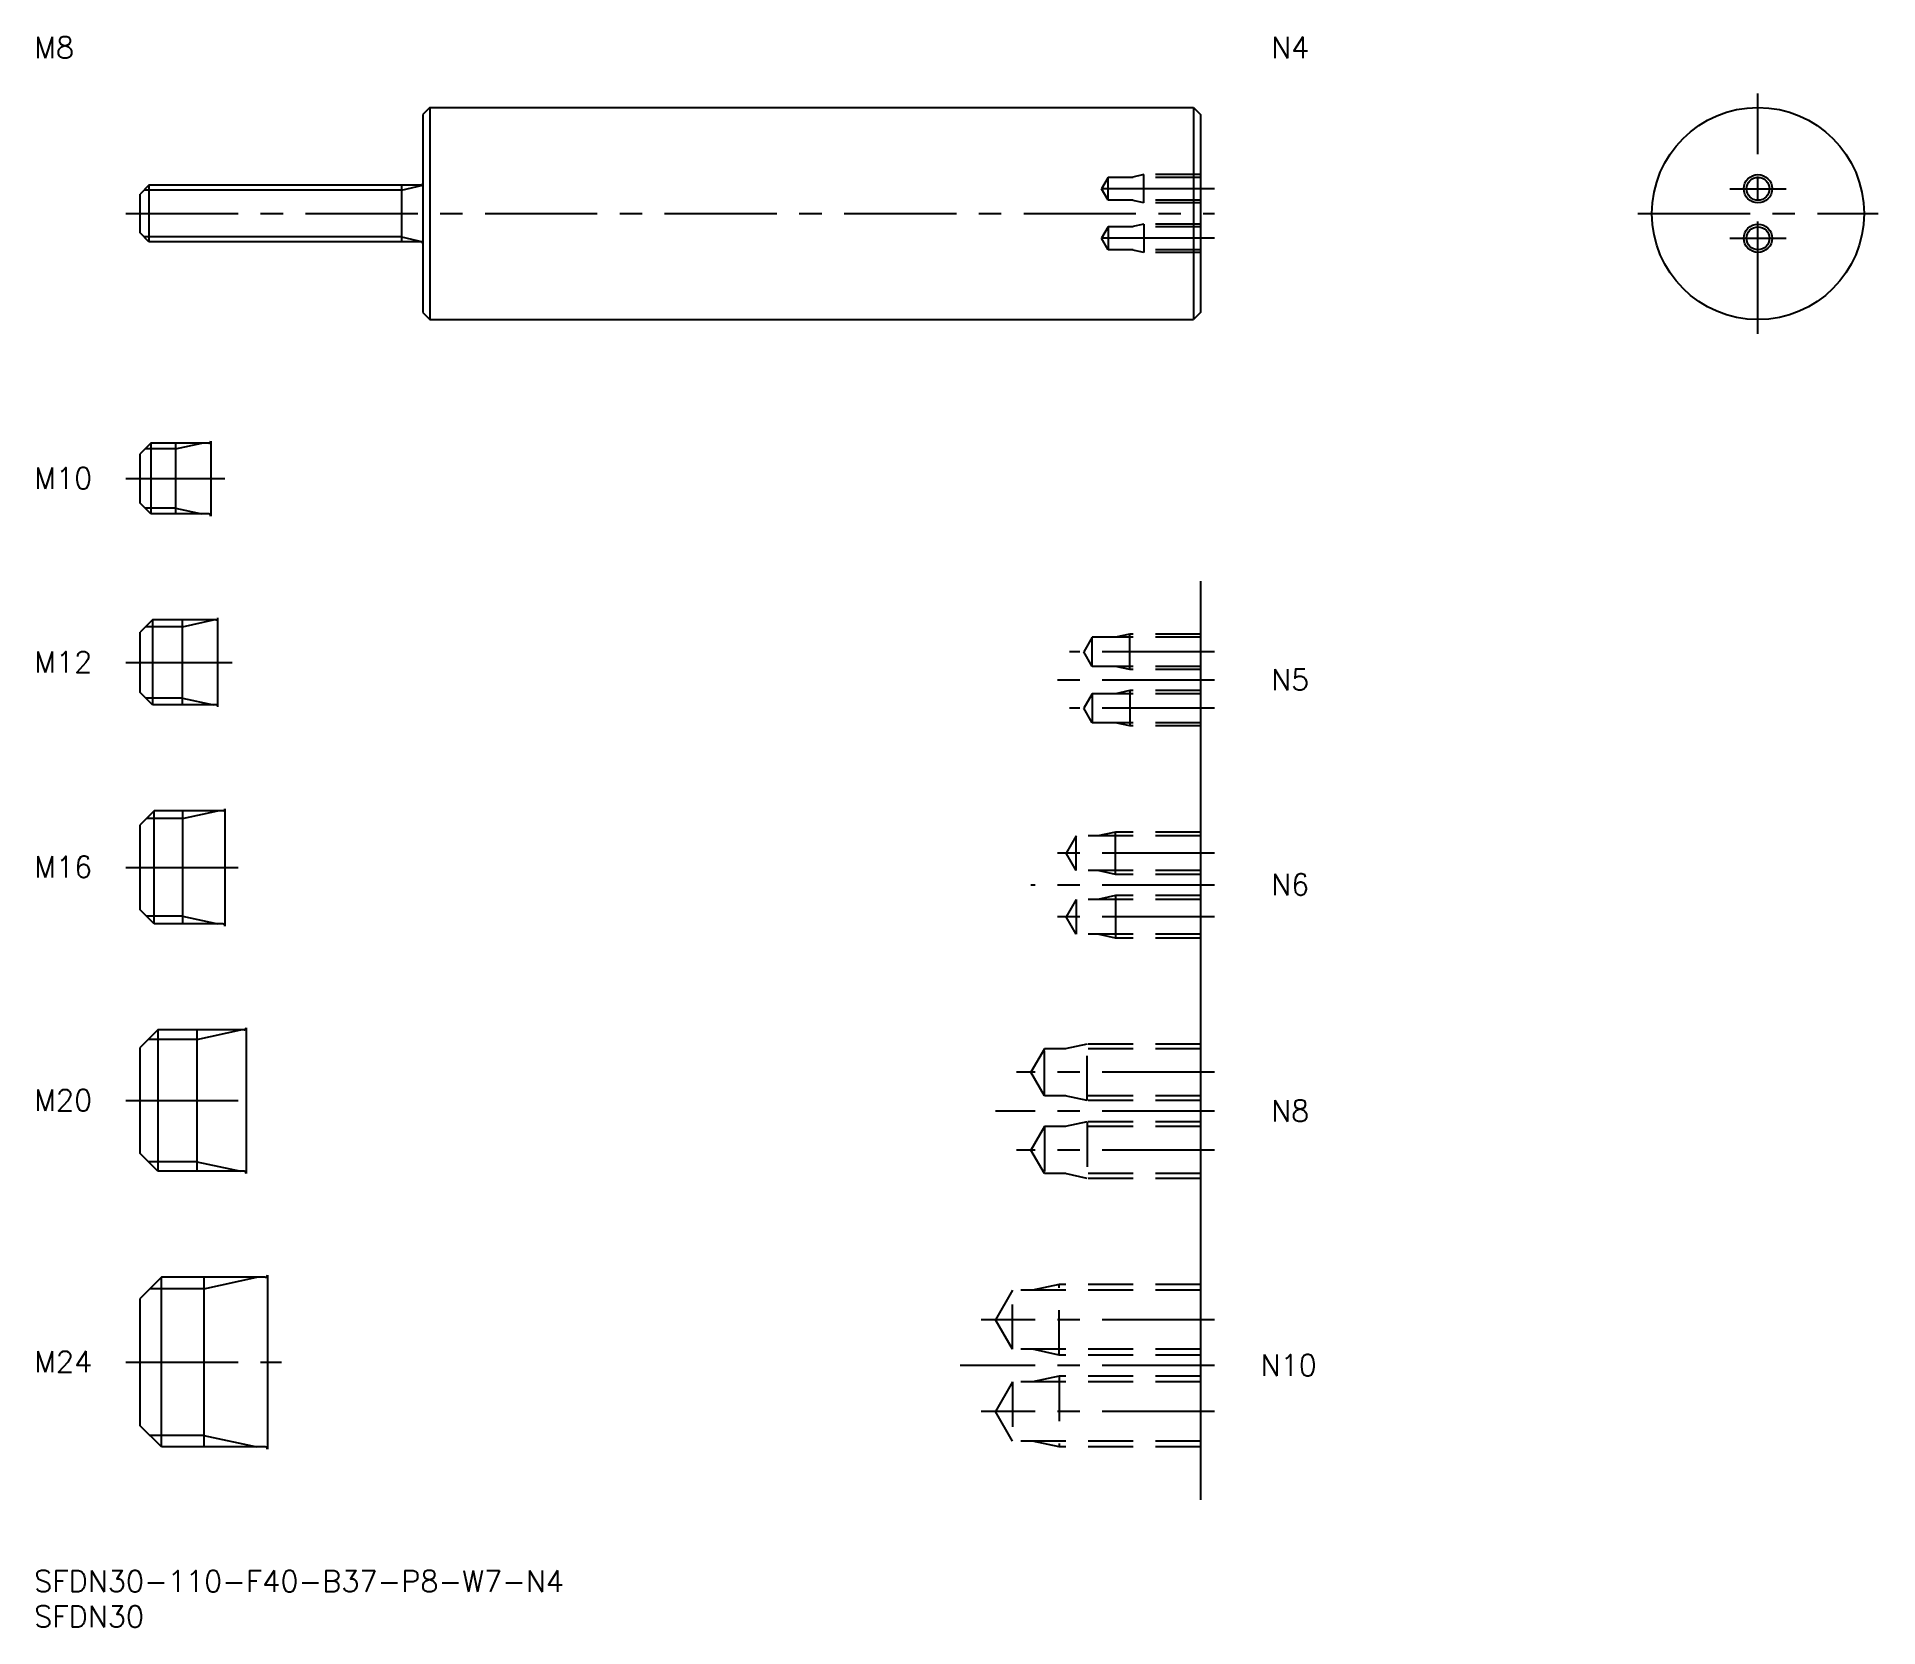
# Model space of a CAD drawing. Extents: x 0 to 261, y -8 to 217.
import ezdxf

# ---------------------------------------------------------------- set-up
doc = ezdxf.new("R2010")
doc.units = 0
doc.header["$LTSCALE"] = 0.5
doc.linetypes.add('CENTER', pattern=[50.8, 31.75, -6.35, 6.35, -6.35])
doc.linetypes.add('DASHED', pattern=[19.05, 12.7, -6.35])
for name, color, linetype in [('MSM_CENTER', 1, 'CENTER'), ('MSM_CONTINUOUS', 7, 'CONTINUOUS'), ('MSM_DASHED', 4, 'DASHED'), ('MSM_NARROW', 5, 'CONTINUOUS'), ('MSM_PART_NUMBER', 7, 'CONTINUOUS')]:
    doc.layers.add(name, color=color, linetype=linetype)
doc.styles.get("Standard").update_dxf_attribs({"font": 'txt.shx', "height": 1, "bigfont": 'bigfont.shx'})

# ---------------------------------------------------------------- blocks, each defined once
blk = doc.blocks.new('*U14')
at = {"layer": 'MSM_PART_NUMBER'}
blk.add_text('SFDN30-110-F40-B37-P8-W7-N4', height=3, dxfattribs=at).set_placement((0, -3))
blk = doc.blocks.new('*U15')
at = {"layer": 'MSM_PART_NUMBER'}
blk.add_text('SFDN30', height=3, dxfattribs=at).set_placement((0, -8))
blk = doc.blocks.new('*U16')
at = {"layer": 'MSM_PART_NUMBER'}
blk.add_text('M24', height=3, dxfattribs=at).set_placement((0, 28.06))
blk = doc.blocks.new('*U17')
at = {"layer": 'MSM_PART_NUMBER'}
blk.add_text('M20', height=3, dxfattribs=at).set_placement((0, 65.06))
blk = doc.blocks.new('*U18')
at = {"layer": 'MSM_PART_NUMBER'}
blk.add_text('M16', height=3, dxfattribs=at).set_placement((0, 98.06))
blk = doc.blocks.new('*U19')
at = {"layer": 'MSM_PART_NUMBER'}
blk.add_text('M12', height=3, dxfattribs=at).set_placement((0, 127.06))
blk = doc.blocks.new('*U20')
at = {"layer": 'MSM_PART_NUMBER'}
blk.add_text('M10', height=3, dxfattribs=at).set_placement((0, 153.06))
blk = doc.blocks.new('*U21')
at = {"layer": 'MSM_PART_NUMBER'}
blk.add_text('M8', height=3, dxfattribs=at).set_placement((0, 214))
blk = doc.blocks.new('*U22')
at = {"layer": 'MSM_PART_NUMBER'}
blk.add_text('N4', height=3, rotation=360, dxfattribs=at).set_placement((175, 214))
blk = doc.blocks.new('*U23')
at = {"layer": 'MSM_PART_NUMBER'}
blk.add_text('N10', height=3, dxfattribs=at).set_placement((173.5, 27.56))
blk = doc.blocks.new('*U24')
at = {"layer": 'MSM_PART_NUMBER'}
blk.add_text('N8', height=3, dxfattribs=at).set_placement((175, 63.56))
blk = doc.blocks.new('*U25')
at = {"layer": 'MSM_PART_NUMBER'}
blk.add_text('N6', height=3, dxfattribs=at).set_placement((175, 95.56))
blk = doc.blocks.new('*U26')
at = {"layer": 'MSM_PART_NUMBER'}
blk.add_text('N5', height=3, dxfattribs=at).set_placement((175, 124.56))

msp = doc.modelspace()

# ---------------------------------------------------------------- linework, layer by layer
at = {"layer": 'MSM_CENTER'}
for p, q in [((243.88, 175), (243.88, 209)), ((167, 195.5), (149, 195.5)), ((239.88, 195.5), (247.88, 195.5)), ((13, 192), (167, 192)), ((226.88, 192), (260.88, 192)), ((167, 188.5), (149, 188.5)), ((239.88, 188.5), (247.88, 188.5)), ((13, 154.5), (27, 154.5)), ((13, 128.5), (28, 128.5)), ((167, 130), (146.5, 130)), ((167, 126), (143.5, 126)), ((167, 122), (146.5, 122)), ((13, 99.5), (29, 99.5)), ((167, 101.5), (144, 101.5)), ((167, 97), (141, 97)), ((167, 92.5), (144, 92.5)), ((167, 70.5), (139, 70.5)), ((13, 66.5), (32, 66.5)), ((167, 65), (136, 65)), ((167, 59.5), (139, 59.5)), ((167, 35.5), (134, 35.5)), ((13, 29.5), (35, 29.5)), ((167, 29), (131, 29)), ((167, 22.5), (134, 22.5))]:
    msp.add_line(p, q, dxfattribs=at)
at = {"layer": 'MSM_CONTINUOUS'}
for p, q in [((56, 207), (55, 206)), ((55, 206), (55, 178)), ((56, 207), (164, 207)), ((56, 207), (56, 177)), ((164, 207), (164, 177)), ((164, 207), (165, 206)), ((165, 206), (165, 178)), ((16.25, 196), (15, 194.75)), ((54.7, 196), (16.25, 196)), ((16.25, 196), (16.25, 188)), ((52, 196), (52, 188)), ((15, 189.25), (15, 194.75)), ((16.25, 188), (15, 189.25)), ((54.7, 188), (16.25, 188)), ((55, 178), (56, 177)), ((165, 178), (164, 177)), ((56, 177), (164, 177)), ((16.5, 159.5), (15, 158)), ((24.7, 159.5), (16.5, 159.5)), ((16.5, 159.5), (16.5, 149.5)), ((20, 159.5), (20, 149.5)), ((25, 159.8), (25, 149.2)), ((15, 151), (15, 158)), ((16.5, 149.5), (15, 151)), ((24.7, 149.5), (16.5, 149.5)), ((165, 140), (165, 10)), ((16.75, 134.5), (15, 132.75)), ((25.7, 134.5), (16.75, 134.5)), ((16.75, 134.5), (16.75, 122.5)), ((21, 122.5), (21, 134.5)), ((26, 122.2), (26, 134.8)), ((15, 124.25), (15, 132.75)), ((16.75, 122.5), (15, 124.25)), ((25.7, 122.5), (16.75, 122.5)), ((17, 107.5), (15, 105.5)), ((26.7, 107.5), (17, 107.5)), ((17, 91.5), (17, 107.5)), ((21, 107.5), (21, 91.5)), ((27, 107.8), (27, 91.2)), ((15, 93.5), (15, 105.5)), ((17, 91.5), (15, 93.5)), ((26.7, 91.5), (17, 91.5)), ((17.5, 76.5), (15, 74)), ((29.7, 76.5), (17.5, 76.5)), ((17.5, 76.5), (17.5, 56.5)), ((23, 76.5), (23, 56.5)), ((30, 76.8), (30, 56.2)), ((15, 59), (15, 74)), ((17.5, 56.5), (15, 59)), ((29.7, 56.5), (17.5, 56.5)), ((33, 41.8), (33, 17.2)), ((18, 41.5), (15, 38.5)), ((32.7, 41.5), (18, 41.5)), ((18, 17.5), (18, 41.5)), ((24, 41.5), (24, 17.5)), ((15, 20.5), (15, 38.5)), ((18, 17.5), (15, 20.5)), ((32.7, 17.5), (18, 17.5))]:
    msp.add_line(p, q, dxfattribs=at)
for centre, radius in [((243.88, 192), 15), ((243.88, 195.5), 1.62), ((243.88, 188.5), 1.62)]:
    msp.add_circle(centre, radius, dxfattribs=at)
for centre, start, end in [((54.7, 196.3), 270, 0), ((54.7, 187.7), 0, 90), ((24.7, 159.8), 270, 0), ((24.7, 149.2), 0, 90), ((25.7, 134.8), 270, 0), ((25.7, 122.2), 0, 90), ((26.7, 107.8), 270, 0), ((26.7, 91.2), 0, 90), ((29.7, 76.8), 270, 0), ((29.7, 56.2), 0, 90), ((32.7, 41.8), 270, 0), ((32.7, 17.2), 0, 90)]:
    msp.add_arc(centre, 0.3, start, end, dxfattribs=at)
at = {"layer": 'MSM_DASHED'}
for p, q in [((151.94, 197.12), (151, 195.5)), ((151.94, 193.88), (151, 195.5)), ((165, 197.12), (151.94, 197.12)), ((151.94, 193.88), (151.94, 197.12)), ((157, 197.5), (155.25, 197.12)), ((165, 197.5), (157, 197.5)), ((157, 193.5), (157, 197.5)), ((165, 193.88), (151.94, 193.88)), ((157, 193.5), (155.25, 193.88)), ((165, 193.5), (157, 193.5)), ((157, 190.5), (155.25, 190.12)), ((165, 190.5), (157, 190.5)), ((157, 190.5), (157, 186.5)), ((151.94, 190.12), (151, 188.5)), ((151.94, 186.88), (151, 188.5)), ((165, 190.12), (151.94, 190.12)), ((151.94, 190.12), (151.94, 186.88)), ((165, 186.88), (151.94, 186.88)), ((157, 186.5), (155.25, 186.88)), ((165, 186.5), (157, 186.5)), ((149.69, 132.07), (148.5, 130)), ((165, 132.07), (149.69, 132.07)), ((149.69, 127.93), (149.69, 132.07)), ((155, 132.5), (153, 132.07)), ((165, 132.5), (155, 132.5)), ((155, 127.5), (155, 132.5)), ((149.69, 127.93), (148.5, 130)), ((165, 127.93), (149.69, 127.93)), ((155, 127.5), (153, 127.93)), ((165, 127.5), (155, 127.5)), ((149.69, 124.07), (148.5, 122)), ((165, 124.07), (149.69, 124.07)), ((149.69, 124.07), (149.69, 119.93)), ((155, 124.5), (153, 124.07)), ((165, 124.5), (155, 124.5)), ((155, 124.5), (155, 119.5)), ((149.69, 119.93), (148.5, 122)), ((165, 119.93), (149.69, 119.93)), ((155, 119.5), (153, 119.93)), ((165, 119.5), (155, 119.5)), ((153, 104.5), (150.5, 103.96)), ((165, 104.5), (153, 104.5)), ((153, 98.5), (153, 104.5)), ((147.42, 103.96), (146, 101.5)), ((165, 103.96), (147.42, 103.96)), ((147.42, 99.04), (147.42, 103.96)), ((147.42, 99.04), (146, 101.5)), ((165, 99.04), (147.42, 99.04)), ((153, 98.5), (150.5, 99.04)), ((165, 98.5), (153, 98.5)), ((147.42, 94.96), (146, 92.5)), ((165, 94.96), (147.42, 94.96)), ((147.42, 94.96), (147.42, 90.04)), ((153, 95.5), (150.5, 94.96)), ((165, 95.5), (153, 95.5)), ((153, 95.5), (153, 89.5)), ((147.42, 90.04), (146, 92.5)), ((165, 90.04), (147.42, 90.04)), ((153, 89.5), (150.5, 90.04)), ((165, 89.5), (153, 89.5)), ((142.92, 73.82), (141, 70.5)), ((142.92, 67.18), (142.92, 73.82)), ((165, 73.82), (142.92, 73.82)), ((149, 74.5), (145.87, 73.82)), ((149, 66.5), (149, 74.5)), ((165, 74.5), (149, 74.5)), ((142.92, 67.18), (141, 70.5)), ((165, 67.18), (142.92, 67.18)), ((149, 66.5), (145.87, 67.18)), ((165, 66.5), (149, 66.5)), ((142.92, 62.82), (141, 59.5)), ((142.92, 62.82), (142.92, 56.18)), ((165, 62.82), (142.92, 62.82)), ((149, 63.5), (145.87, 62.82)), ((149, 63.5), (149, 55.5)), ((165, 63.5), (149, 63.5)), ((142.92, 56.18), (141, 59.5)), ((165, 56.18), (142.92, 56.18)), ((149, 55.5), (145.87, 56.18)), ((165, 55.5), (149, 55.5)), ((138.42, 39.69), (136, 35.5)), ((138.42, 31.31), (138.42, 39.69)), ((165, 39.69), (138.42, 39.69)), ((145, 40.5), (141.25, 39.69)), ((145, 30.5), (145, 40.5)), ((165, 40.5), (145, 40.5)), ((138.42, 31.31), (136, 35.5)), ((165, 31.31), (138.42, 31.31)), ((145, 30.5), (141.25, 31.31)), ((165, 30.5), (145, 30.5)), ((138.42, 26.69), (136, 22.5)), ((138.42, 26.69), (138.42, 18.31)), ((165, 26.69), (138.42, 26.69)), ((145, 27.5), (141.25, 26.69)), ((145, 27.5), (145, 17.5)), ((165, 27.5), (145, 27.5)), ((138.42, 18.31), (136, 22.5)), ((165, 18.31), (138.42, 18.31)), ((145, 17.5), (141.25, 18.31)), ((165, 17.5), (145, 17.5))]:
    msp.add_line(p, q, dxfattribs=at)
at = {"layer": 'MSM_NARROW'}
for p, q in [((52, 195.32), (55, 196)), ((52, 195.32), (15.57, 195.32)), ((52, 188.68), (15.57, 188.68)), ((52, 188.68), (55, 188)), ((20, 158.69), (23.75, 159.5)), ((20, 158.69), (15.69, 158.69)), ((20, 150.31), (15.69, 150.31)), ((20, 150.31), (23.75, 149.5)), ((21, 133.55), (15.8, 133.55)), ((21, 133.55), (25.38, 134.5)), ((21, 123.45), (15.8, 123.45)), ((21, 123.45), (25.38, 122.5)), ((21, 106.42), (26, 107.5)), ((21, 106.42), (15.92, 106.42)), ((21, 92.58), (15.92, 92.58)), ((21, 92.58), (26, 91.5)), ((23, 75.15), (29.25, 76.5)), ((23, 75.15), (16.15, 75.15)), ((23, 57.85), (16.15, 57.85)), ((23, 57.85), (29.25, 56.5)), ((24, 39.88), (16.38, 39.88)), ((24, 39.88), (31.5, 41.5)), ((24, 19.12), (16.38, 19.12)), ((24, 19.12), (31.5, 17.5))]:
    msp.add_line(p, q, dxfattribs=at)
for centre in [(243.88, 195.5), (243.88, 188.5)]:
    msp.add_circle(centre, 2, dxfattribs=at)

# ---------------------------------------------------------------- block references
at = {"layer": 'MSM_CONTINUOUS'}
for name in ['*U21', '*U22', '*U20', '*U19', '*U26', '*U18', '*U25', '*U17', '*U24', '*U16', '*U23', '*U14', '*U15']:
    msp.add_blockref(name, (0, 0), dxfattribs=at)

doc.saveas('drawing.dxf')
